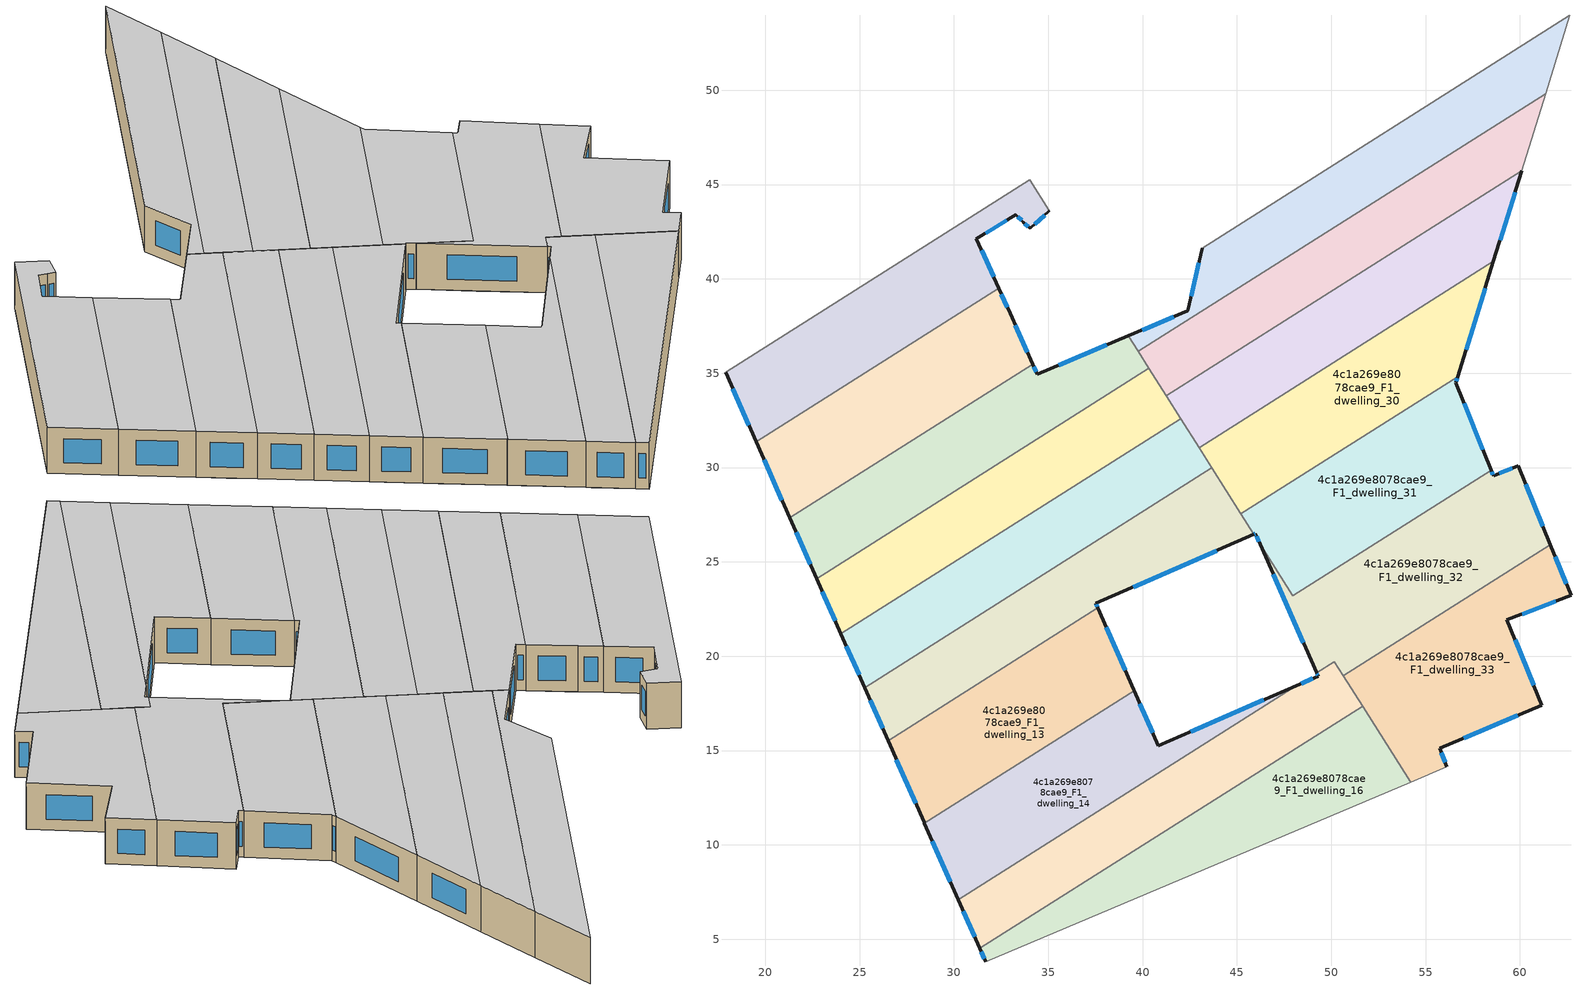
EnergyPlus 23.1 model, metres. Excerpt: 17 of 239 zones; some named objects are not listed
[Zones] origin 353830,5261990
4c1a269e8078cae9_F1_dwelling_10
 floor adiabatic (EU_floor_Construction): 41,34.21 42.03,32.58 24.01,21.19 23.23,22.96 z3
 floor to 4c1a269e8078cae9_F0_dwelling_10 (EU_floor_Construction): 40.34,35.25 41,34.21 23.23,22.96 22.72,24.11 z3
 wall outside (EU_wall_Construction): 22.72,24.11 24.01,21.19 z3:6
 wall to 4c1a269e8078cae9_F1_dwelling_11 (EU_wall_Construction): 24.01,21.19 42.03,32.58 z3:6
 wall to 4c1a269e8078cae9_F1_dwelling_9 (EU_wall_Construction): 40.34,35.25 22.72,24.11 z3:6
 wall to 4c1a269e8078cae9_F1_dwelling_28 (EU_wall_Construction): 41.25,33.81 40.34,35.25 z3:6
 wall to 4c1a269e8078cae9_F1_dwelling_29 (EU_wall_Construction): 42.03,32.58 41.25,33.81 z3:6
 window (EU_Window_Construction): 23.03,23.42 23.71,21.87 z3.7:5.3
 ceiling to 4c1a269e8078cae9_F2_dwelling_10 (EU_floor_Construction): 42.03,32.58 40.34,35.25 22.72,24.11 24.01,21.19 z6
4c1a269e8078cae9_F1_dwelling_11
 floor adiabatic (EU_floor_Construction): 42.58,31.71 43.67,29.97 25.27,18.33 24.43,20.23 z3
 floor to 4c1a269e8078cae9_F0_dwelling_11 (EU_floor_Construction): 42.03,32.58 42.58,31.71 24.43,20.23 24.01,21.19 z3
 wall outside (EU_wall_Construction): 24.01,21.19 25.27,18.33 z3:6
 wall to 4c1a269e8078cae9_F1_dwelling_12 (EU_wall_Construction): 25.27,18.33 43.67,29.97 z3:6
 wall to 4c1a269e8078cae9_F1_dwelling_29 (EU_wall_Construction): 42.99,31.05 42.03,32.58 z3:6
 wall to 4c1a269e8078cae9_F1_dwelling_30 (EU_wall_Construction): 43.67,29.97 42.99,31.05 z3:6
 window (EU_Window_Construction): 24.31,20.52 24.98,19 z3.7:5.3
 ceiling to 4c1a269e8078cae9_F2_dwelling_11 (EU_floor_Construction): 43.67,29.97 42.03,32.58 24.01,21.19 25.27,18.33 z6
4c1a269e8078cae9_F1_dwelling_12
 floor to 4c1a269e8078cae9_F0_dwelling_13 (EU_floor_Construction): 44.13,29.26 45.9,26.46 37.53,22.8 37.63,22.56 26.51,15.53 25.62,17.55 z3
 floor to 4c1a269e8078cae9_F0_dwelling_12 (EU_floor_Construction): 43.67,29.97 44.13,29.26 25.62,17.55 25.27,18.33 z3
 wall outside (EU_wall_Construction): 37.63,22.57 37.53,22.8 45.9,26.46 / 25.27,18.33 26.51,15.53 z3:6
 wall to 4c1a269e8078cae9_F1_dwelling_13 (EU_wall_Construction): 26.51,15.53 37.63,22.57 z3:6
 wall to 4c1a269e8078cae9_F1_dwelling_30 (EU_wall_Construction): 45.21,27.55 43.67,29.97 z3:6
 wall to 4c1a269e8078cae9_F1_dwelling_31 (EU_wall_Construction): 45.9,26.46 45.21,27.55 z3:6
 window (EU_Window_Construction): 39.49,23.66 43.93,25.6 / 37.61,22.62 37.55,22.75 / 25.56,17.67 26.22,16.19 z3.7:5.3
 ceiling to 4c1a269e8078cae9_F2_dwelling_12 (EU_floor_Construction): 37.63,22.57 37.53,22.8 45.9,26.46 43.67,29.97 25.27,18.33 26.51,15.53 z6
4c1a269e8078cae9_F1_dwelling_13
 floor to 4c1a269e8078cae9_F0_dwelling_14 (EU_floor_Construction): 37.97,21.8 39.56,18.18 28.44,11.15 26.85,14.76 z3
 floor to 4c1a269e8078cae9_F0_dwelling_13 (EU_floor_Construction): 37.63,22.56 37.97,21.8 26.85,14.76 26.51,15.53 z3
 wall outside (EU_wall_Construction): 26.51,15.53 28.42,11.19 28.44,11.15 / 39.56,18.18 39.54,18.22 37.63,22.57 z3:6
 wall to 4c1a269e8078cae9_F1_dwelling_14 (EU_wall_Construction): 28.44,11.15 39.56,18.18 z3:6
 window (EU_Window_Construction): 26.96,14.51 27.97,12.21 / 39.09,19.24 38.08,21.55 z3.7:5.3
 ceiling to 4c1a269e8078cae9_F2_dwelling_13 (EU_floor_Construction): 39.56,18.18 39.54,18.22 37.63,22.57 26.51,15.53 28.42,11.19 28.44,11.15 z6
4c1a269e8078cae9_F1_dwelling_14
 floor to 4c1a269e8078cae9_F0_dwelling_15 (EU_floor_Construction): 48.14,18.43 30.23,7.1 28.75,10.44 39.86,17.47 40.84,15.25 z3
 floor to 4c1a269e8078cae9_F0_dwelling_14 (EU_floor_Construction): 39.56,18.18 39.86,17.47 28.75,10.44 28.44,11.15 z3
 wall outside (EU_wall_Construction): 28.44,11.15 30.23,7.1 / 48.14,18.43 40.84,15.25 39.56,18.18 z3:6
 wall to 4c1a269e8078cae9_F1_dwelling_15 (EU_wall_Construction): 30.23,7.1 48.14,18.43 z3:6
 window (EU_Window_Construction): 28.86,10.2 29.81,8.05 / 40.54,15.93 39.86,17.49 / 46.42,17.68 42.56,15.99 z3.7:5.3
 ceiling to 4c1a269e8078cae9_F2_dwelling_14 (EU_floor_Construction): 40.84,15.25 39.56,18.18 28.44,11.15 30.23,7.1 48.14,18.43 z6
4c1a269e8078cae9_F1_dwelling_15
 floor to 4c1a269e8078cae9_F0_dwelling_16 (EU_floor_Construction): 50.34,19.44 51.66,17.35 31.37,4.51 30.36,6.81 z3
 floor to 4c1a269e8078cae9_F0_dwelling_15 (EU_floor_Construction): 50.17,19.71 50.34,19.44 30.36,6.81 30.23,7.1 48.14,18.43 49.3,18.94 49.22,19.12 z3
 wall outside (EU_wall_Construction): 49.22,19.12 49.3,18.94 48.14,18.43 / 30.23,7.1 31.37,4.51 z3:6
 wall to 4c1a269e8078cae9_F1_dwelling_32 (EU_wall_Construction): 50.63,18.97 50.17,19.71 49.22,19.12 z3:6
 wall to 4c1a269e8078cae9_F1_dwelling_16 (EU_wall_Construction): 31.37,4.51 51.66,17.35 z3:6
 wall to 4c1a269e8078cae9_F1_dwelling_33 (EU_wall_Construction): 51.66,17.35 50.64,18.97 z3:6
 window (EU_Window_Construction): 49.24,19.07 49.28,18.98 / 30.5,6.49 31.1,5.12 / 49.03,18.82 48.41,18.55 z3.7:5.3
 ceiling to 4c1a269e8078cae9_F2_dwelling_15 (EU_floor_Construction): 51.66,17.35 50.17,19.71 49.22,19.12 49.3,18.94 48.14,18.43 30.23,7.1 31.37,4.51 z6
4c1a269e8078cae9_F1_dwelling_16
 floor to 4c1a269e8078cae9_F0_dwelling_17 (EU_floor_Construction): 51.74,17.22 54.21,13.33 31.68,3.81 31.43,4.37 z3
 floor to 4c1a269e8078cae9_F0_dwelling_16 (EU_floor_Construction): 51.66,17.35 51.74,17.22 31.43,4.37 31.37,4.51 z3
 wall outside (EU_wall_Construction): 31.37,4.51 31.68,3.81 z3:6
 wall adiabatic (EU_wall_Construction): 31.68,3.81 54.21,13.33 z3:6
 wall to 4c1a269e8078cae9_F1_dwelling_33 (EU_wall_Construction): 54.21,13.33 51.66,17.35 z3:6
 window (EU_Window_Construction): 31.44,4.35 31.61,3.97 z3.7:5.3
 ceiling to 4c1a269e8078cae9_F2_dwelling_16 (EU_floor_Construction): 54.21,13.33 51.66,17.35 31.37,4.51 31.68,3.81 z6
4c1a269e8078cae9_F1_dwelling_27
 floor to 4c1a269e8078cae9_F0_dwelling_28 (EU_floor_Construction): 62.66,53.97 61.37,49.82 39.76,36.16 39.25,36.98 42.39,38.3 43.16,41.63 z3
 wall outside (EU_wall_Construction): 43.16,41.63 42.39,38.3 39.25,36.98 z3:6
 wall to 4c1a269e8078cae9_F1_dwelling_26 (EU_wall_Construction): 62.66,53.97 43.16,41.63 z3:6
 wall adiabatic (EU_wall_Construction): 61.37,49.82 62.66,53.97 z3:6
 wall to 4c1a269e8078cae9_F1_dwelling_28 (EU_wall_Construction): 39.76,36.16 61.37,49.82 z3:6
 wall to 4c1a269e8078cae9_F1_dwelling_9 (EU_wall_Construction): 39.25,36.98 39.76,36.16 z3:6
 window (EU_Window_Construction): 41.65,37.99 39.98,37.29 / 42.98,40.85 42.57,39.09 z3.7:5.3
 ceiling to 4c1a269e8078cae9_F2_dwelling_27 (EU_floor_Construction): 61.37,49.82 62.66,53.97 43.16,41.63 42.39,38.3 39.25,36.98 39.76,36.16 z6
4c1a269e8078cae9_F1_dwelling_28
 floor to 4c1a269e8078cae9_F0_dwelling_29 (EU_floor_Construction): 61.37,49.82 60.09,45.73 41.25,33.81 39.76,36.16 z3
 wall to 4c1a269e8078cae9_F1_dwelling_29 (EU_wall_Construction): 41.25,33.81 60.09,45.73 z3:6
 wall adiabatic (EU_wall_Construction): 60.09,45.73 61.37,49.82 z3:6
 wall to 4c1a269e8078cae9_F1_dwelling_9 (EU_wall_Construction): 39.76,36.16 40.34,35.25 z3:6
 ceiling to 4c1a269e8078cae9_F2_dwelling_28 (EU_floor_Construction): 60.09,45.73 61.37,49.82 39.76,36.16 41.25,33.81 z6
4c1a269e8078cae9_F1_dwelling_29
 floor to 4c1a269e8078cae9_F0_dwelling_30 (EU_floor_Construction): 60.09,45.73 58.6,40.92 42.99,31.05 41.25,33.81 z3
 wall outside (EU_wall_Construction): 58.6,40.92 60.09,45.73 z3:6
 wall to 4c1a269e8078cae9_F1_dwelling_30 (EU_wall_Construction): 42.99,31.05 58.6,40.92 z3:6
 window (EU_Window_Construction): 58.95,42.05 59.74,44.6 z3.7:5.3
 ceiling to 4c1a269e8078cae9_F2_dwelling_29 (EU_floor_Construction): 58.6,40.92 60.09,45.73 41.25,33.81 42.99,31.05 z6
4c1a269e8078cae9_F1_dwelling_30
 floor to 4c1a269e8078cae9_F0_dwelling_31 (EU_floor_Construction): 58.6,40.92 56.7,34.82 45.21,27.55 42.99,31.05 z3
 wall outside (EU_wall_Construction): 56.7,34.82 58.6,40.92 z3:6
 wall to 4c1a269e8078cae9_F1_dwelling_31 (EU_wall_Construction): 45.21,27.55 56.7,34.82 z3:6
 window (EU_Window_Construction): 57.15,36.25 58.16,39.49 z3.7:5.3
 ceiling to 4c1a269e8078cae9_F2_dwelling_30 (EU_floor_Construction): 56.7,34.82 58.6,40.92 42.99,31.05 45.21,27.55 z6
4c1a269e8078cae9_F1_dwelling_31
 floor to 4c1a269e8078cae9_F0_dwelling_32 (EU_floor_Construction): 56.7,34.82 56.6,34.49 58.48,29.85 47.96,23.2 46.23,25.94 45.98,26.49 45.9,26.46 45.21,27.55 z3
 wall outside (EU_wall_Construction): 58.48,29.85 56.6,34.49 56.7,34.82 / 45.9,26.46 45.98,26.49 46.23,25.94 z3:6
 wall to 4c1a269e8078cae9_F1_dwelling_32 (EU_wall_Construction): 46.23,25.94 47.96,23.2 58.48,29.85 z3:6
 window (EU_Window_Construction): 56.62,34.57 56.68,34.74 / 58.04,30.94 57.04,33.4 / 46.04,26.36 46.17,26.07 / 45.92,26.46 45.97,26.48 z3.7:5.3
 ceiling to 4c1a269e8078cae9_F2_dwelling_31 (EU_floor_Construction): 58.48,29.85 56.6,34.49 56.7,34.82 45.21,27.55 45.9,26.46 45.98,26.49 46.23,25.94 47.96,23.2 z6
4c1a269e8078cae9_F1_dwelling_32
 floor to 4c1a269e8078cae9_F0_dwelling_33 (EU_floor_Construction): 59.9,30.09 61.61,25.92 50.64,18.97 47.96,23.2 58.48,29.85 58.6,29.56 z3
 floor to 4c1a269e8078cae9_F0_dwelling_32 (EU_floor_Construction): 46.23,25.94 48.02,23.1 47.59,22.83 z3
 floor to 4c1a269e8078cae9_F0_dwelling_15 (EU_floor_Construction): 48.02,23.1 50.17,19.71 49.22,19.12 47.59,22.83 z3
 wall outside (EU_wall_Construction): 61.61,25.92 59.9,30.09 58.6,29.56 58.48,29.85 / 46.23,25.94 49.22,19.12 z3:6
 wall to 4c1a269e8078cae9_F1_dwelling_33 (EU_wall_Construction): 50.64,18.97 61.61,25.92 z3:6
 window (EU_Window_Construction): 59.6,29.97 58.91,29.68 / 61.21,26.9 60.3,29.11 / 46.93,24.34 48.52,20.72 / 58.57,29.63 58.51,29.78 z3.7:5.3
 ceiling to 4c1a269e8078cae9_F2_dwelling_32 (EU_floor_Construction): 61.61,25.92 59.9,30.09 58.6,29.56 58.48,29.85 47.96,23.2 46.23,25.94 49.22,19.12 50.17,19.71 50.64,18.97 z6
4c1a269e8078cae9_F1_dwelling_33
 floor to 4c1a269e8078cae9_F0_dwelling_34 (EU_floor_Construction): 61.61,25.92 62.71,23.22 59.32,21.93 61.16,17.41 55.74,15.11 56.13,14.14 54.21,13.33 50.64,18.97 z3
 wall outside (EU_wall_Construction): 56.13,14.14 55.74,15.11 61.16,17.41 59.32,21.93 62.71,23.22 61.61,25.92 z3:6
 wall adiabatic (EU_wall_Construction): 54.21,13.33 56.13,14.14 z3:6
 window (EU_Window_Construction): 57.01,15.65 59.89,16.87 / 56.04,14.37 55.83,14.88 / 62.45,23.85 61.87,25.28 / 60.11,22.24 61.91,22.92 / 60.73,18.47 59.75,20.87 z3.7:5.3
 ceiling to 4c1a269e8078cae9_F2_dwelling_33 (EU_floor_Construction): 61.16,17.41 59.32,21.93 62.71,23.22 61.61,25.92 50.64,18.97 54.21,13.33 56.13,14.14 55.74,15.11 z6
4c1a269e8078cae9_F1_dwelling_7
 floor to 4c1a269e8078cae9_F0_dwelling_7 (EU_floor_Construction): 34.01,45.25 35.06,43.6 34.04,42.67 33.68,43.01 33.29,43.39 31.19,42.13 31.57,41.28 18.73,33.16 17.89,35.05 z3
 floor to 4c1a269e8078cae9_F0_dwelling_8 (EU_floor_Construction): 31.57,41.28 32.38,39.5 19.52,31.36 18.73,33.16 z3
 wall outside (EU_wall_Construction): 32.38,39.5 31.19,42.13 33.29,43.39 33.68,43.01 34.04,42.67 35.06,43.6 / 17.89,35.05 19.52,31.36 z3:6
 wall to 4c1a269e8078cae9_F1_dwelling_8 (EU_wall_Construction): 19.52,31.36 32.38,39.5 z3:6
 wall to 4c1a269e8078cae9_F1_dwelling_6 (EU_wall_Construction): 34.01,45.25 17.89,35.05 z3:6
 wall to 4c1a269e8078cae9_F1_dwelling_23 (EU_wall_Construction): 35.06,43.6 34.01,45.25 z3:6
 window (EU_Window_Construction): 34.28,42.89 34.82,43.38 / 33.77,42.93 33.95,42.75 / 33.38,43.3 33.59,43.1 / 31.68,42.43 32.79,43.09 / 32.1,40.12 31.47,41.51 / 18.28,34.18 19.14,32.23 z3.7:5.3
 ceiling to 4c1a269e8078cae9_F2_dwelling_7 (EU_floor_Construction): 32.38,39.5 31.19,42.13 33.29,43.39 33.68,43.01 34.04,42.67 35.06,43.6 34.01,45.25 17.89,35.05 19.52,31.36 z6
4c1a269e8078cae9_F1_dwelling_8
 floor to 4c1a269e8078cae9_F0_dwelling_8 (EU_floor_Construction): 32.38,39.5 32.97,38.18 33.28,37.49 20.41,29.34 19.52,31.36 z3
 floor to 4c1a269e8078cae9_F0_dwelling_9 (EU_floor_Construction): 33.28,37.49 34.18,35.48 21.3,27.33 20.41,29.34 z3
 wall outside (EU_wall_Construction): 34.18,35.48 32.97,38.18 32.38,39.5 / 19.52,31.36 21.3,27.33 z3:6
 wall to 4c1a269e8078cae9_F1_dwelling_9 (EU_wall_Construction): 21.3,27.33 34.18,35.48 z3:6
 window (EU_Window_Construction): 33.9,36.11 33.26,37.55 / 19.94,30.42 20.88,28.27 / 32.84,38.49 32.52,39.19 z3.7:5.3
 ceiling to 4c1a269e8078cae9_F2_dwelling_8 (EU_floor_Construction): 34.18,35.48 32.97,38.18 32.38,39.5 19.52,31.36 21.3,27.33 z6
4c1a269e8078cae9_F1_dwelling_9
 floor to 4c1a269e8078cae9_F0_dwelling_10 (EU_floor_Construction): 39.39,36.76 40.34,35.25 22.72,24.11 22,25.76 z3
 floor to 4c1a269e8078cae9_F0_dwelling_9 (EU_floor_Construction): 39.25,36.98 39.39,36.76 22,25.76 21.3,27.33 34.18,35.48 34.42,34.94 z3
 wall outside (EU_wall_Construction): 39.25,36.98 34.42,34.94 34.18,35.48 / 21.3,27.33 22.72,24.11 z3:6
 window (EU_Window_Construction): 38.11,36.5 35.56,35.42 / 21.64,26.57 22.39,24.86 / 34.37,35.07 34.24,35.35 z3.7:5.3
 ceiling to 4c1a269e8078cae9_F2_dwelling_9 (EU_floor_Construction): 40.34,35.25 39.25,36.98 34.42,34.94 34.18,35.48 21.3,27.33 22.72,24.11 z6
[Building]
EU S2 Campaign: North Axis=0; Terrain=City; Solar Distribution=FullExterior
[Site:Location]
Budapest.Ferenc.Liszt.Intl.AP: Latitude=47.437; Longitude=19.256; Time Zone=1; Elevation=185
[SizingPeriod:WeatherFileDays]
AnnualSizingPeriod: Begin Month=1; Begin Day of Month=1; End Month=12; End Day of Month=31; Day of Week for Start Day=Monday; Use Weather File Daylight Saving Period=No; Use Weather File Rain and Snow Indicators=No
[MATERIAL]
EU_InternalMass_Material: Roughness=MediumRough; Thickness=0.1; Conductivity=1; Density=1800; Specific Heat=900; Thermal Absorptance=0.9; Solar Absorptance=0.7; Visible Absorptance=0.7
[MATERIAL:NOMASS] Roughness=MediumRough; Thermal Absorptance=0.9; Solar Absorptance=0.7; Visible Absorptance=0.7
Name | Thermal Resistance
EU_wall_NoMass | 0.832559
EU_floor_NoMass | 0.872794
[WINDOWMATERIAL:SIMPLEGLAZINGSYSTEM]
EU_Window_SimpleGlazing: UFactor=2.79869; Solar Heat Gain Coefficient=0.75; Visible Transmittance=0.75
[CONSTRUCTION]
EU_wall_Construction: EU_wall_NoMass
EU_floor_Construction: EU_floor_NoMass
EU_Window_Construction: EU_Window_SimpleGlazing
EU_InternalMass_Construction: EU_InternalMass_Material
[ZONE] Type=1; Multiplier=1; Ceiling Height=autocalculate; Floor Area=autocalculate; Part of Total Floor Area=Yes
Name | Volume
4c1a269e8078cae9_F1_dwelling_10 | 199.494
4c1a269e8078cae9_F1_dwelling_11; 4c1a269e8078cae9_F1_dwelling_7 | 199.467
4c1a269e8078cae9_F1_dwelling_12 | 211.982
4c1a269e8078cae9_F1_dwelling_13 | 186.942
4c1a269e8078cae9_F1_dwelling_14 | 187.154
4c1a269e8078cae9_F1_dwelling_15 | 199.475
4c1a269e8078cae9_F1_dwelling_16 | 199.479
4c1a269e8078cae9_F1_dwelling_27 | 199.487
4c1a269e8078cae9_F1_dwelling_28 | 199.463
4c1a269e8078cae9_F1_dwelling_29 | 199.514
4c1a269e8078cae9_F1_dwelling_30 | 199.458
4c1a269e8078cae9_F1_dwelling_31 | 199.469
4c1a269e8078cae9_F1_dwelling_32 | 211.801
4c1a269e8078cae9_F1_dwelling_33 | 199.485
4c1a269e8078cae9_F1_dwelling_8 | 199.471
4c1a269e8078cae9_F1_dwelling_9 | 199.47
[INTERNALMASS] Construction=EU_InternalMass_Construction
Name | Zone or ZoneList | Surface Area
4c1a269e8078cae9_F1_dwelling_7_EU_InternalMass | 4c1a269e8078cae9_F1_dwelling_7 | 66.4888
4c1a269e8078cae9_F1_dwelling_8_EU_InternalMass | 4c1a269e8078cae9_F1_dwelling_8 | 66.4904
4c1a269e8078cae9_F1_dwelling_9_EU_InternalMass | 4c1a269e8078cae9_F1_dwelling_9 | 66.4901
4c1a269e8078cae9_F1_dwelling_10_EU_InternalMass | 4c1a269e8078cae9_F1_dwelling_10 | 66.498
4c1a269e8078cae9_F1_dwelling_11_EU_InternalMass | 4c1a269e8078cae9_F1_dwelling_11 | 66.4889
4c1a269e8078cae9_F1_dwelling_12_EU_InternalMass | 4c1a269e8078cae9_F1_dwelling_12 | 70.6595
4c1a269e8078cae9_F1_dwelling_13_EU_InternalMass | 4c1a269e8078cae9_F1_dwelling_13 | 62.3197
4c1a269e8078cae9_F1_dwelling_14_EU_InternalMass | 4c1a269e8078cae9_F1_dwelling_14 | 62.3785
4c1a269e8078cae9_F1_dwelling_15_EU_InternalMass | 4c1a269e8078cae9_F1_dwelling_15 | 66.4918
4c1a269e8078cae9_F1_dwelling_16_EU_InternalMass | 4c1a269e8078cae9_F1_dwelling_16 | 66.4932
4c1a269e8078cae9_F1_dwelling_27_EU_InternalMass | 4c1a269e8078cae9_F1_dwelling_27 | 66.4954
4c1a269e8078cae9_F1_dwelling_28_EU_InternalMass | 4c1a269e8078cae9_F1_dwelling_28 | 66.4875
4c1a269e8078cae9_F1_dwelling_29_EU_InternalMass | 4c1a269e8078cae9_F1_dwelling_29 | 66.5045
4c1a269e8078cae9_F1_dwelling_30_EU_InternalMass | 4c1a269e8078cae9_F1_dwelling_30 | 66.4861
4c1a269e8078cae9_F1_dwelling_31_EU_InternalMass | 4c1a269e8078cae9_F1_dwelling_31 | 66.4899
4c1a269e8078cae9_F1_dwelling_32_EU_InternalMass | 4c1a269e8078cae9_F1_dwelling_32 | 70.6003
4c1a269e8078cae9_F1_dwelling_33_EU_InternalMass | 4c1a269e8078cae9_F1_dwelling_33 | 66.495
[OTHEREQUIPMENT] Fuel Type=Electricity; Design Level Calculation Method=Watts/Area; Power per Zone Floor Area=1; Fraction Latent=0; Fraction Radiant=0; Fraction Lost=0; Carbon Dioxide Generation Rate=0; EndUse Subcategory=EU_Step8_InternalGains
Name | Zone or ZoneList or Space or SpaceList | Schedule
EU_Step8_InternalGain_4c1a269e8078cae9_F1_dwelling_7_f000 | 4c1a269e8078cae9_F1_dwelling_7 | EU_Step8_GainSchedule_4c1a269e8078cae9_F1_dwelling_7_f000
EU_Step8_InternalGain_4c1a269e8078cae9_F1_dwelling_8_f000 | 4c1a269e8078cae9_F1_dwelling_8 | EU_Step8_GainSchedule_4c1a269e8078cae9_F1_dwelling_8_f000
EU_Step8_InternalGain_4c1a269e8078cae9_F1_dwelling_9_f000 | 4c1a269e8078cae9_F1_dwelling_9 | EU_Step8_GainSchedule_4c1a269e8078cae9_F1_dwelling_9_f000
EU_Step8_InternalGain_4c1a269e8078cae9_F1_dwelling_10_f000 | 4c1a269e8078cae9_F1_dwelling_10 | EU_Step8_GainSchedule_4c1a269e8078cae9_F1_dwelling_10_f000
EU_Step8_InternalGain_4c1a269e8078cae9_F1_dwelling_11_f000 | 4c1a269e8078cae9_F1_dwelling_11 | EU_Step8_GainSchedule_4c1a269e8078cae9_F1_dwelling_11_f000
EU_Step8_InternalGain_4c1a269e8078cae9_F1_dwelling_12_f000 | 4c1a269e8078cae9_F1_dwelling_12 | EU_Step8_GainSchedule_4c1a269e8078cae9_F1_dwelling_12_f000
EU_Step8_InternalGain_4c1a269e8078cae9_F1_dwelling_13_f000 | 4c1a269e8078cae9_F1_dwelling_13 | EU_Step8_GainSchedule_4c1a269e8078cae9_F1_dwelling_13_f000
EU_Step8_InternalGain_4c1a269e8078cae9_F1_dwelling_14_f000 | 4c1a269e8078cae9_F1_dwelling_14 | EU_Step8_GainSchedule_4c1a269e8078cae9_F1_dwelling_14_f000
EU_Step8_InternalGain_4c1a269e8078cae9_F1_dwelling_15_f000 | 4c1a269e8078cae9_F1_dwelling_15 | EU_Step8_GainSchedule_4c1a269e8078cae9_F1_dwelling_15_f000
EU_Step8_InternalGain_4c1a269e8078cae9_F1_dwelling_16_f000 | 4c1a269e8078cae9_F1_dwelling_16 | EU_Step8_GainSchedule_4c1a269e8078cae9_F1_dwelling_16_f000
EU_Step8_InternalGain_4c1a269e8078cae9_F1_dwelling_27_f000 | 4c1a269e8078cae9_F1_dwelling_27 | EU_Step8_GainSchedule_4c1a269e8078cae9_F1_dwelling_27_f000
EU_Step8_InternalGain_4c1a269e8078cae9_F1_dwelling_28_f000 | 4c1a269e8078cae9_F1_dwelling_28 | EU_Step8_GainSchedule_4c1a269e8078cae9_F1_dwelling_28_f000
EU_Step8_InternalGain_4c1a269e8078cae9_F1_dwelling_29_f000 | 4c1a269e8078cae9_F1_dwelling_29 | EU_Step8_GainSchedule_4c1a269e8078cae9_F1_dwelling_29_f000
EU_Step8_InternalGain_4c1a269e8078cae9_F1_dwelling_30_f000 | 4c1a269e8078cae9_F1_dwelling_30 | EU_Step8_GainSchedule_4c1a269e8078cae9_F1_dwelling_30_f000
EU_Step8_InternalGain_4c1a269e8078cae9_F1_dwelling_31_f000 | 4c1a269e8078cae9_F1_dwelling_31 | EU_Step8_GainSchedule_4c1a269e8078cae9_F1_dwelling_31_f000
EU_Step8_InternalGain_4c1a269e8078cae9_F1_dwelling_32_f000 | 4c1a269e8078cae9_F1_dwelling_32 | EU_Step8_GainSchedule_4c1a269e8078cae9_F1_dwelling_32_f000
EU_Step8_InternalGain_4c1a269e8078cae9_F1_dwelling_33_f000 | 4c1a269e8078cae9_F1_dwelling_33 | EU_Step8_GainSchedule_4c1a269e8078cae9_F1_dwelling_33_f000
[ZONEVENTILATION:DESIGNFLOWRATE] Schedule=EU_AlwaysOn; Design Flow Rate Calculation Method=AirChanges/Hour; Air Changes per Hour=0.475469; Ventilation Type=Natural; Fan Pressure Rise=0; Fan Total Efficiency=1; Constant Term Coefficient=1; Temperature Term Coefficient=0; Velocity Term Coefficient=0; Velocity Squared Term Coefficient=0; Minimum Indoor Temperature=-100; Maximum Indoor Temperature=100; Delta Temperature=-100; Minimum Outdoor Temperature=-100; Maximum Outdoor Temperature=100; Maximum Wind Speed=40
Name | Zone or ZoneList or Space or SpaceList
EU_ConstantAir_4c1a269e8078cae9_F1_dwelling_7 | 4c1a269e8078cae9_F1_dwelling_7
EU_ConstantAir_4c1a269e8078cae9_F1_dwelling_8 | 4c1a269e8078cae9_F1_dwelling_8
EU_ConstantAir_4c1a269e8078cae9_F1_dwelling_9 | 4c1a269e8078cae9_F1_dwelling_9
EU_ConstantAir_4c1a269e8078cae9_F1_dwelling_10 | 4c1a269e8078cae9_F1_dwelling_10
EU_ConstantAir_4c1a269e8078cae9_F1_dwelling_11 | 4c1a269e8078cae9_F1_dwelling_11
EU_ConstantAir_4c1a269e8078cae9_F1_dwelling_12 | 4c1a269e8078cae9_F1_dwelling_12
EU_ConstantAir_4c1a269e8078cae9_F1_dwelling_13 | 4c1a269e8078cae9_F1_dwelling_13
EU_ConstantAir_4c1a269e8078cae9_F1_dwelling_14 | 4c1a269e8078cae9_F1_dwelling_14
EU_ConstantAir_4c1a269e8078cae9_F1_dwelling_15 | 4c1a269e8078cae9_F1_dwelling_15
EU_ConstantAir_4c1a269e8078cae9_F1_dwelling_16 | 4c1a269e8078cae9_F1_dwelling_16
EU_ConstantAir_4c1a269e8078cae9_F1_dwelling_27 | 4c1a269e8078cae9_F1_dwelling_27
EU_ConstantAir_4c1a269e8078cae9_F1_dwelling_28 | 4c1a269e8078cae9_F1_dwelling_28
EU_ConstantAir_4c1a269e8078cae9_F1_dwelling_29 | 4c1a269e8078cae9_F1_dwelling_29
EU_ConstantAir_4c1a269e8078cae9_F1_dwelling_30 | 4c1a269e8078cae9_F1_dwelling_30
EU_ConstantAir_4c1a269e8078cae9_F1_dwelling_31 | 4c1a269e8078cae9_F1_dwelling_31
EU_ConstantAir_4c1a269e8078cae9_F1_dwelling_32 | 4c1a269e8078cae9_F1_dwelling_32
EU_ConstantAir_4c1a269e8078cae9_F1_dwelling_33 | 4c1a269e8078cae9_F1_dwelling_33
[HVACTEMPLATE:ZONE:IDEALLOADSAIRSYSTEM] System Availability Schedule=EU_AlwaysOn; Maximum Heating Supply Air Temperature=50; Minimum Cooling Supply Air Temperature=13; Maximum Heating Supply Air Humidity Ratio=0.0156; Minimum Cooling Supply Air Humidity Ratio=0.0077; Heating Limit=NoLimit; Cooling Limit=NoLimit; Heating Availability Schedule=EU_AlwaysOn; Cooling Availability Schedule=EU_CoolingOff; Dehumidification Control Type=ConstantSensibleHeatRatio; Cooling Sensible Heat Ratio=0.7; Dehumidification Setpoint=60; Humidification Control Type=None; Humidification Setpoint=30; Outdoor Air Method=None; Outdoor Air Flow Rate per Person=0.00944; Outdoor Air Flow Rate per Zone Floor Area=0; Outdoor Air Flow Rate per Zone=0; Demand Controlled Ventilation Type=None; Outdoor Air Economizer Type=NoEconomizer; Heat Recovery Type=None; Sensible Heat Recovery Effectiveness=0.7; Latent Heat Recovery Effectiveness=0.65
Name | Template Thermostat
4c1a269e8078cae9_F1_dwelling_7 | EU_HeatOnly_4c1a269e8078cae9_F1_dwelling_7
4c1a269e8078cae9_F1_dwelling_8 | EU_HeatOnly_4c1a269e8078cae9_F1_dwelling_8
4c1a269e8078cae9_F1_dwelling_9 | EU_HeatOnly_4c1a269e8078cae9_F1_dwelling_9
4c1a269e8078cae9_F1_dwelling_10 | EU_HeatOnly_4c1a269e8078cae9_F1_dwelling_10
4c1a269e8078cae9_F1_dwelling_11 | EU_HeatOnly_4c1a269e8078cae9_F1_dwelling_11
4c1a269e8078cae9_F1_dwelling_12 | EU_HeatOnly_4c1a269e8078cae9_F1_dwelling_12
4c1a269e8078cae9_F1_dwelling_13 | EU_HeatOnly_4c1a269e8078cae9_F1_dwelling_13
4c1a269e8078cae9_F1_dwelling_14 | EU_HeatOnly_4c1a269e8078cae9_F1_dwelling_14
4c1a269e8078cae9_F1_dwelling_15 | EU_HeatOnly_4c1a269e8078cae9_F1_dwelling_15
4c1a269e8078cae9_F1_dwelling_16 | EU_HeatOnly_4c1a269e8078cae9_F1_dwelling_16
4c1a269e8078cae9_F1_dwelling_27 | EU_HeatOnly_4c1a269e8078cae9_F1_dwelling_27
4c1a269e8078cae9_F1_dwelling_28 | EU_HeatOnly_4c1a269e8078cae9_F1_dwelling_28
4c1a269e8078cae9_F1_dwelling_29 | EU_HeatOnly_4c1a269e8078cae9_F1_dwelling_29
4c1a269e8078cae9_F1_dwelling_30 | EU_HeatOnly_4c1a269e8078cae9_F1_dwelling_30
4c1a269e8078cae9_F1_dwelling_31 | EU_HeatOnly_4c1a269e8078cae9_F1_dwelling_31
4c1a269e8078cae9_F1_dwelling_32 | EU_HeatOnly_4c1a269e8078cae9_F1_dwelling_32
4c1a269e8078cae9_F1_dwelling_33 | EU_HeatOnly_4c1a269e8078cae9_F1_dwelling_33
[SIZING:ZONE] Zone Cooling Design Supply Air Temperature Input Method=SupplyAirTemperature; Zone Cooling Design Supply Air Temperature=13; Zone Heating Design Supply Air Temperature Input Method=SupplyAirTemperature; Zone Heating Design Supply Air Temperature=50; Zone Cooling Design Supply Air Humidity Ratio=0.008; Zone Heating Design Supply Air Humidity Ratio=0.008; Cooling Design Air Flow Method=DesignDay; Cooling Design Air Flow Rate=0; Cooling Minimum Air Flow per Zone Floor Area=0.000762; Cooling Minimum Air Flow=0; Cooling Minimum Air Flow Fraction=0.2; Heating Design Air Flow Method=DesignDay; Heating Design Air Flow Rate=0; Heating Maximum Air Flow per Zone Floor Area=0.002032; Heating Maximum Air Flow=0.141576; Heating Maximum Air Flow Fraction=0.3; Account for Dedicated Outdoor Air System=No; Dedicated Outdoor Air System Control Strategy=NeutralSupplyAir; Dedicated Outdoor Air Low Setpoint Temperature for Design=autosize; Dedicated Outdoor Air High Setpoint Temperature for Design=autosize; Zone Load Sizing Method=Sensible Load Only No Latent Load; Zone Latent Cooling Design Supply Air Humidity Ratio Input Method=HumidityRatioDifference; Zone Cooling Design Supply Air Humidity Ratio Difference=0.005; Zone Latent Heating Design Supply Air Humidity Ratio Input Method=HumidityRatioDifference; Zone Humidification Design Supply Air Humidity Ratio Difference=0.005
4c1a269e8078cae9_F1_dwelling_7; 4c1a269e8078cae9_F1_dwelling_8; 4c1a269e8078cae9_F1_dwelling_9; 4c1a269e8078cae9_F1_dwelling_10; 4c1a269e8078cae9_F1_dwelling_11; 4c1a269e8078cae9_F1_dwelling_12; 4c1a269e8078cae9_F1_dwelling_13; 4c1a269e8078cae9_F1_dwelling_14; 4c1a269e8078cae9_F1_dwelling_15; 4c1a269e8078cae9_F1_dwelling_16; 4c1a269e8078cae9_F1_dwelling_27; 4c1a269e8078cae9_F1_dwelling_28; 4c1a269e8078cae9_F1_dwelling_29; 4c1a269e8078cae9_F1_dwelling_30; 4c1a269e8078cae9_F1_dwelling_31; 4c1a269e8078cae9_F1_dwelling_32; 4c1a269e8078cae9_F1_dwelling_33
[SCHEDULE:CONSTANT]
Name | Hourly Value
EU_AlwaysOn | 1
EU_CoolingOff | 0
[SCHEDULE:FILE] Column Number=1; Rows to Skip at Top=0; Number of Hours of Data=8760; Column Separator=Comma; Interpolate to Timestep=No; Minutes per Item=60; Adjust Schedule for Daylight Savings=Yes
Name | File
EU_Step8_GainSchedule_4c1a269e8078cae9_F1_dwelling_7_f000 | ../../schedules/4c1a269e8078cae9/4c1a269e8078cae9_F1_dwelling_7_f000_gain.csv
EU_Step8_GainSchedule_4c1a269e8078cae9_F1_dwelling_8_f000 | ../../schedules/4c1a269e8078cae9/4c1a269e8078cae9_F1_dwelling_8_f000_gain.csv
EU_Step8_GainSchedule_4c1a269e8078cae9_F1_dwelling_9_f000 | ../../schedules/4c1a269e8078cae9/4c1a269e8078cae9_F1_dwelling_9_f000_gain.csv
EU_Step8_GainSchedule_4c1a269e8078cae9_F1_dwelling_10_f000 | ../../schedules/4c1a269e8078cae9/4c1a269e8078cae9_F1_dwelling_10_f000_gain.csv
EU_Step8_GainSchedule_4c1a269e8078cae9_F1_dwelling_11_f000 | ../../schedules/4c1a269e8078cae9/4c1a269e8078cae9_F1_dwelling_11_f000_gain.csv
EU_Step8_GainSchedule_4c1a269e8078cae9_F1_dwelling_12_f000 | ../../schedules/4c1a269e8078cae9/4c1a269e8078cae9_F1_dwelling_12_f000_gain.csv
EU_Step8_GainSchedule_4c1a269e8078cae9_F1_dwelling_13_f000 | ../../schedules/4c1a269e8078cae9/4c1a269e8078cae9_F1_dwelling_13_f000_gain.csv
EU_Step8_GainSchedule_4c1a269e8078cae9_F1_dwelling_14_f000 | ../../schedules/4c1a269e8078cae9/4c1a269e8078cae9_F1_dwelling_14_f000_gain.csv
EU_Step8_GainSchedule_4c1a269e8078cae9_F1_dwelling_15_f000 | ../../schedules/4c1a269e8078cae9/4c1a269e8078cae9_F1_dwelling_15_f000_gain.csv
EU_Step8_GainSchedule_4c1a269e8078cae9_F1_dwelling_16_f000 | ../../schedules/4c1a269e8078cae9/4c1a269e8078cae9_F1_dwelling_16_f000_gain.csv
EU_Step8_GainSchedule_4c1a269e8078cae9_F1_dwelling_27_f000 | ../../schedules/4c1a269e8078cae9/4c1a269e8078cae9_F1_dwelling_27_f000_gain.csv
EU_Step8_GainSchedule_4c1a269e8078cae9_F1_dwelling_28_f000 | ../../schedules/4c1a269e8078cae9/4c1a269e8078cae9_F1_dwelling_28_f000_gain.csv
EU_Step8_GainSchedule_4c1a269e8078cae9_F1_dwelling_29_f000 | ../../schedules/4c1a269e8078cae9/4c1a269e8078cae9_F1_dwelling_29_f000_gain.csv
EU_Step8_GainSchedule_4c1a269e8078cae9_F1_dwelling_30_f000 | ../../schedules/4c1a269e8078cae9/4c1a269e8078cae9_F1_dwelling_30_f000_gain.csv
EU_Step8_GainSchedule_4c1a269e8078cae9_F1_dwelling_31_f000 | ../../schedules/4c1a269e8078cae9/4c1a269e8078cae9_F1_dwelling_31_f000_gain.csv
EU_Step8_GainSchedule_4c1a269e8078cae9_F1_dwelling_32_f000 | ../../schedules/4c1a269e8078cae9/4c1a269e8078cae9_F1_dwelling_32_f000_gain.csv
EU_Step8_GainSchedule_4c1a269e8078cae9_F1_dwelling_33_f000 | ../../schedules/4c1a269e8078cae9/4c1a269e8078cae9_F1_dwelling_33_f000_gain.csv
